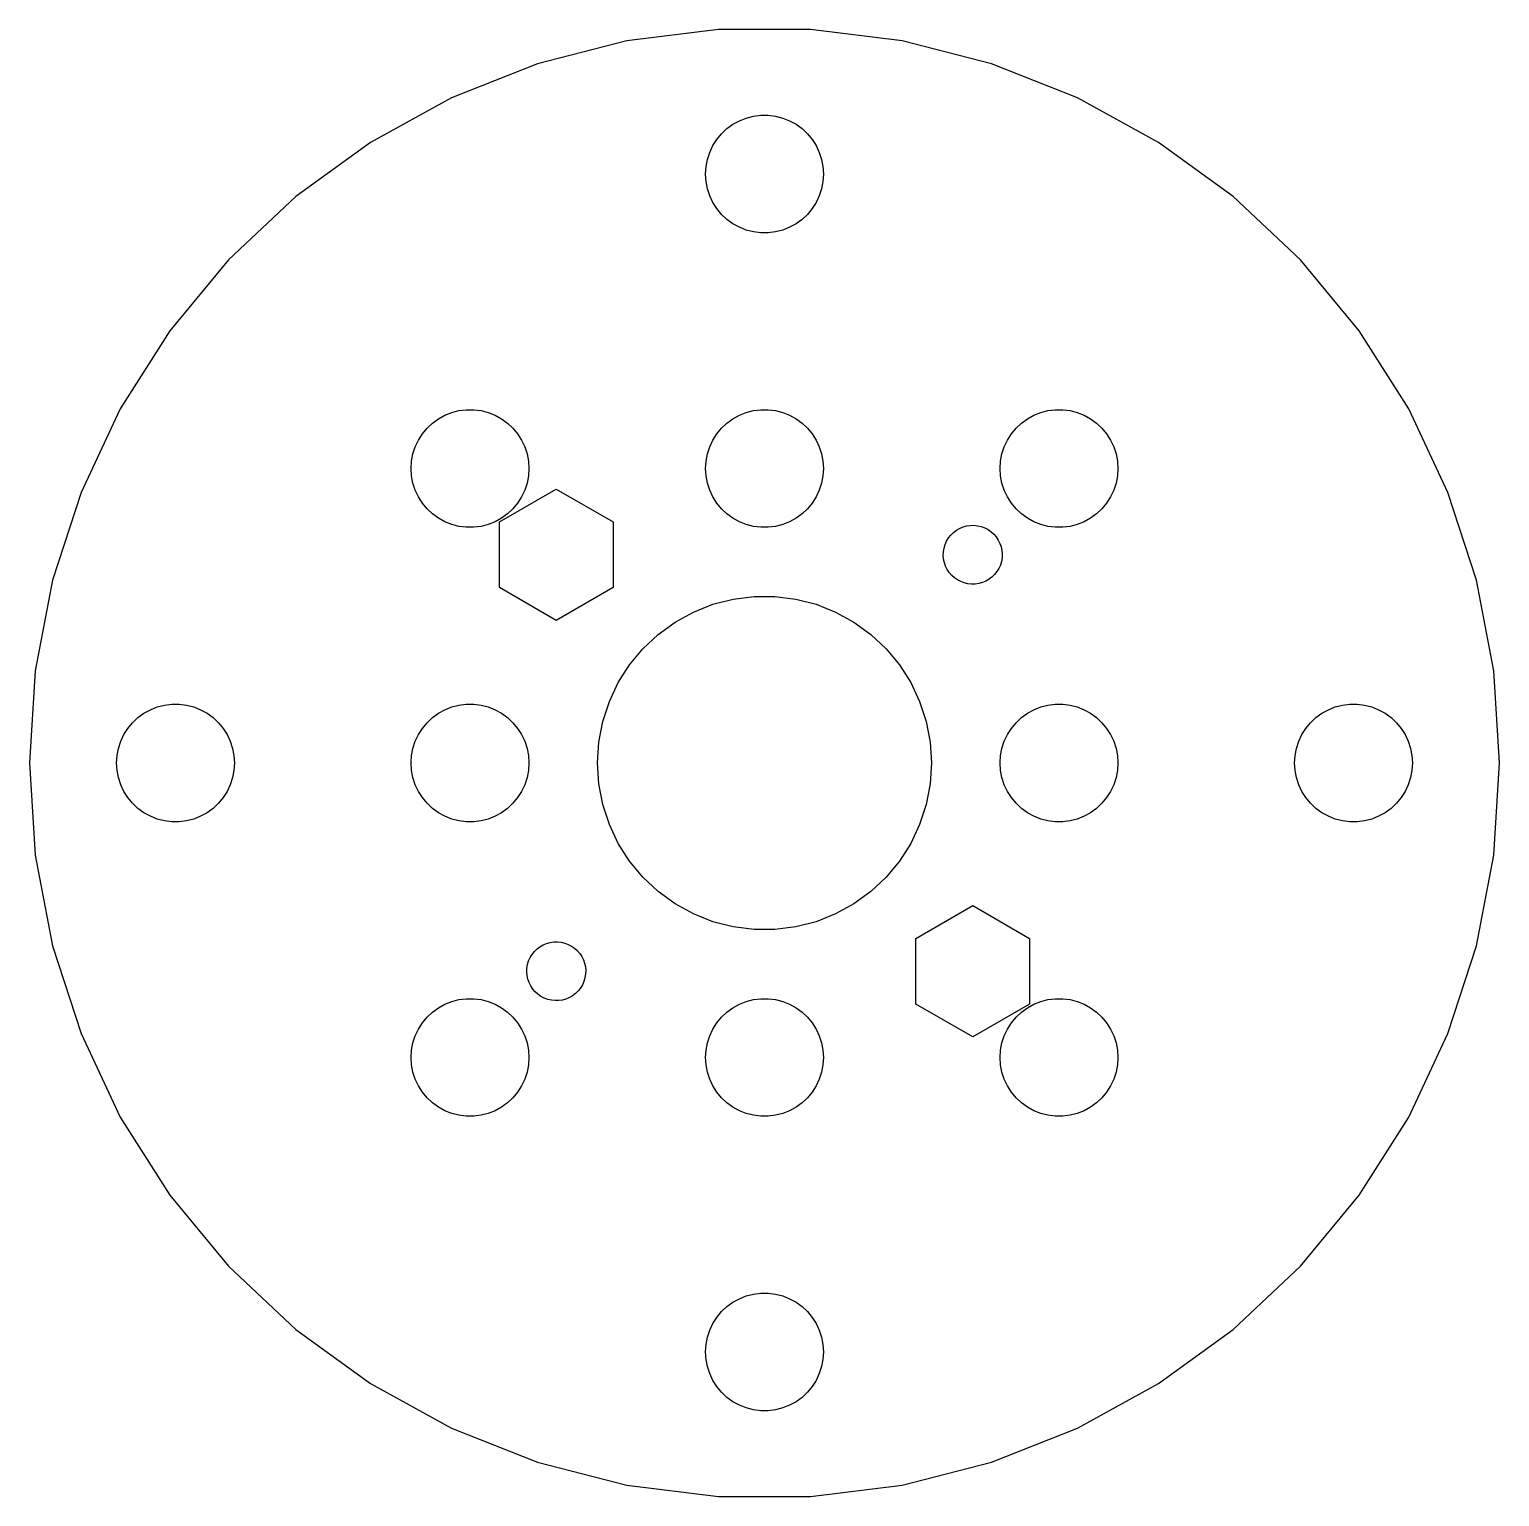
# Model space of a CAD drawing. Header units: metres. Extents: x -38 to 38, y -38 to 258.
# Drawn here: x -37.4 to 37.4, y 72.6 to 147.4 of the extents above; entities that cross this region are included whole.
import ezdxf

# ---------------------------------------------------------------- set-up
doc = ezdxf.new("R2010")
doc.units = ezdxf.units.M

msp = doc.modelspace()

# ---------------------------------------------------------------- linework, layer by layer
for p, q in [((-7.01579, 146.778), (-11.57, 145.609)), ((-2.35095, 147.367), (-7.01579, 146.778)), ((2.35095, 147.367), (-2.35095, 147.367)), ((7.01579, 146.778), (2.35095, 147.367)), ((11.57, 145.609), (7.01579, 146.778)), ((-11.57, 145.609), (-15.9417, 143.878)), ((15.9417, 143.878), (11.57, 145.609)), ((-15.9417, 143.878), (-20.062, 141.613)), ((20.062, 141.613), (15.9417, 143.878)), ((-2.1869, 142.054), (-1.91226, 142.312)), ((-1.91226, 142.312), (-1.60747, 142.533)), ((-1.60747, 142.533), (-1.27733, 142.714)), ((-1.27733, 142.714), (-0.927048, 142.853)), ((-0.927048, 142.853), (-0.562134, 142.947)), ((-0.562134, 142.947), (-0.18837, 142.994)), ((-0.18837, 142.994), (0.18837, 142.994)), ((0.18837, 142.994), (0.562134, 142.947)), ((0.562134, 142.947), (0.927048, 142.853)), ((0.927048, 142.853), (1.27733, 142.714)), ((1.27733, 142.714), (1.60747, 142.533)), ((1.60747, 142.533), (1.91226, 142.312)), ((1.91226, 142.312), (2.1869, 142.054)), ((-20.062, 141.613), (-23.866, 138.849)), ((-2.62891, 141.445), (-2.42705, 141.763)), ((-2.42705, 141.763), (-2.1869, 142.054)), ((2.1869, 142.054), (2.42705, 141.763)), ((2.42705, 141.763), (2.62891, 141.445)), ((23.866, 138.849), (20.062, 141.613)), ((-2.90575, 140.746), (-2.78932, 141.104)), ((-2.78932, 141.104), (-2.62891, 141.445)), ((2.62891, 141.445), (2.78932, 141.104)), ((2.78932, 141.104), (2.90575, 140.746)), ((-3, 140), (-2.97633, 140.376)), ((-2.97633, 140.376), (-2.90575, 140.746)), ((2.90575, 140.746), (2.97633, 140.376)), ((2.97633, 140.376), (3, 140)), ((-2.97633, 139.624), (-3, 140)), ((-2.90575, 139.254), (-2.97633, 139.624)), ((2.97633, 139.624), (2.90575, 139.254)), ((3, 140), (2.97633, 139.624)), ((-23.866, 138.849), (-27.2935, 135.63)), ((-2.78932, 138.896), (-2.90575, 139.254)), ((-2.62891, 138.555), (-2.78932, 138.896)), ((-2.42705, 138.237), (-2.62891, 138.555)), ((2.62891, 138.555), (2.42705, 138.237)), ((2.78932, 138.896), (2.62891, 138.555)), ((2.90575, 139.254), (2.78932, 138.896)), ((27.2935, 135.63), (23.866, 138.849)), ((-2.1869, 137.946), (-2.42705, 138.237)), ((-1.91226, 137.688), (-2.1869, 137.946)), ((2.1869, 137.946), (1.91226, 137.688)), ((2.42705, 138.237), (2.1869, 137.946)), ((-1.60747, 137.467), (-1.91226, 137.688)), ((-1.27733, 137.286), (-1.60747, 137.467)), ((-0.927048, 137.147), (-1.27733, 137.286)), ((-0.562134, 137.053), (-0.927048, 137.147)), ((-0.18837, 137.006), (-0.562134, 137.053)), ((0.562134, 137.053), (0.18837, 137.006)), ((0.927048, 137.147), (0.562134, 137.053)), ((1.27733, 137.286), (0.927048, 137.147)), ((1.60747, 137.467), (1.27733, 137.286)), ((1.91226, 137.688), (1.60747, 137.467)), ((0.18837, 137.006), (-0.18837, 137.006)), ((-27.2935, 135.63), (-30.2906, 132.007)), ((30.2906, 132.007), (27.2935, 135.63)), ((-30.2906, 132.007), (-32.81, 128.037)), ((32.81, 128.037), (30.2906, 132.007)), ((-32.81, 128.037), (-34.812, 123.783)), ((-17.1869, 127.054), (-16.9123, 127.312)), ((-16.9123, 127.312), (-16.6075, 127.533)), ((-16.6075, 127.533), (-16.2773, 127.714)), ((-16.2773, 127.714), (-15.927, 127.853)), ((-15.927, 127.853), (-15.5621, 127.947)), ((-15.5621, 127.947), (-15.1884, 127.994)), ((-15.1884, 127.994), (-14.8116, 127.994)), ((-14.8116, 127.994), (-14.4379, 127.947)), ((-14.4379, 127.947), (-14.0729, 127.853)), ((-14.0729, 127.853), (-13.7227, 127.714)), ((-13.7227, 127.714), (-13.3925, 127.533)), ((-13.3925, 127.533), (-13.0877, 127.312)), ((-13.0877, 127.312), (-12.8131, 127.054)), ((-2.1869, 127.054), (-1.91226, 127.312)), ((-1.91226, 127.312), (-1.60747, 127.533)), ((-1.60747, 127.533), (-1.27733, 127.714)), ((-1.27733, 127.714), (-0.927048, 127.853)), ((-0.927048, 127.853), (-0.562134, 127.947)), ((-0.562134, 127.947), (-0.18837, 127.994)), ((-0.18837, 127.994), (0.18837, 127.994)), ((0.18837, 127.994), (0.562134, 127.947)), ((0.562134, 127.947), (0.927048, 127.853)), ((0.927048, 127.853), (1.27733, 127.714)), ((1.27733, 127.714), (1.60747, 127.533)), ((1.60747, 127.533), (1.91226, 127.312)), ((1.91226, 127.312), (2.1869, 127.054)), ((12.8131, 127.054), (13.0877, 127.312)), ((13.0877, 127.312), (13.3925, 127.533)), ((13.3925, 127.533), (13.7227, 127.714)), ((13.7227, 127.714), (14.0729, 127.853)), ((14.0729, 127.853), (14.4379, 127.947)), ((14.4379, 127.947), (14.8116, 127.994)), ((14.8116, 127.994), (15.1884, 127.994)), ((15.1884, 127.994), (15.5621, 127.947)), ((15.5621, 127.947), (15.927, 127.853)), ((15.927, 127.853), (16.2773, 127.714)), ((16.2773, 127.714), (16.6075, 127.533)), ((16.6075, 127.533), (16.9123, 127.312)), ((16.9123, 127.312), (17.1869, 127.054)), ((34.812, 123.783), (32.81, 128.037)), ((-17.6289, 126.445), (-17.427, 126.763)), ((-17.427, 126.763), (-17.1869, 127.054)), ((-12.8131, 127.054), (-12.5729, 126.763)), ((-12.5729, 126.763), (-12.3711, 126.445)), ((-2.62891, 126.445), (-2.42705, 126.763)), ((-2.42705, 126.763), (-2.1869, 127.054)), ((2.1869, 127.054), (2.42705, 126.763)), ((2.42705, 126.763), (2.62891, 126.445)), ((12.3711, 126.445), (12.5729, 126.763)), ((12.5729, 126.763), (12.8131, 127.054)), ((17.1869, 127.054), (17.427, 126.763)), ((17.427, 126.763), (17.6289, 126.445)), ((-17.9057, 125.746), (-17.7893, 126.104)), ((-17.7893, 126.104), (-17.6289, 126.445)), ((-12.3711, 126.445), (-12.2107, 126.104)), ((-12.2107, 126.104), (-12.0942, 125.746)), ((-2.90575, 125.746), (-2.78932, 126.104)), ((-2.78932, 126.104), (-2.62891, 126.445)), ((2.62891, 126.445), (2.78932, 126.104)), ((2.78932, 126.104), (2.90575, 125.746)), ((12.0942, 125.746), (12.2107, 126.104)), ((12.2107, 126.104), (12.3711, 126.445)), ((17.6289, 126.445), (17.7893, 126.104)), ((17.7893, 126.104), (17.9057, 125.746)), ((-18, 125), (-17.9763, 125.376)), ((-17.9763, 125.376), (-17.9057, 125.746)), ((-12.0942, 125.746), (-12.0237, 125.376)), ((-12.0237, 125.376), (-12, 125)), ((-3, 125), (-2.97633, 125.376)), ((-2.97633, 125.376), (-2.90575, 125.746)), ((2.90575, 125.746), (2.97633, 125.376)), ((2.97633, 125.376), (3, 125)), ((12, 125), (12.0237, 125.376)), ((12.0237, 125.376), (12.0942, 125.746)), ((17.9057, 125.746), (17.9763, 125.376)), ((17.9763, 125.376), (18, 125)), ((-17.9763, 124.624), (-18, 125)), ((-17.9057, 124.254), (-17.9763, 124.624)), ((-12.0237, 124.624), (-12.0942, 124.254)), ((-12, 125), (-12.0237, 124.624)), ((-2.97633, 124.624), (-3, 125)), ((-2.90575, 124.254), (-2.97633, 124.624)), ((2.97633, 124.624), (2.90575, 124.254)), ((3, 125), (2.97633, 124.624)), ((12.0237, 124.624), (12, 125)), ((12.0942, 124.254), (12.0237, 124.624)), ((17.9763, 124.624), (17.9057, 124.254)), ((18, 125), (17.9763, 124.624)), ((-34.812, 123.783), (-36.265, 119.311)), ((-17.7893, 123.896), (-17.9057, 124.254)), ((-17.6289, 123.555), (-17.7893, 123.896)), ((-13.5052, 122.28), (-10.607, 123.954)), ((-12.2107, 123.896), (-12.3711, 123.555)), ((-12.0942, 124.254), (-12.2107, 123.896)), ((-10.607, 123.954), (-7.70876, 122.28)), ((-2.78932, 123.896), (-2.90575, 124.254)), ((-2.62891, 123.555), (-2.78932, 123.896)), ((2.78932, 123.896), (2.62891, 123.555)), ((2.90575, 124.254), (2.78932, 123.896)), ((12.2107, 123.896), (12.0942, 124.254)), ((12.3711, 123.555), (12.2107, 123.896)), ((17.7893, 123.896), (17.6289, 123.555)), ((17.9057, 124.254), (17.7893, 123.896)), ((36.265, 119.311), (34.812, 123.783)), ((-17.427, 123.237), (-17.6289, 123.555)), ((-17.1869, 122.946), (-17.427, 123.237)), ((-16.9123, 122.688), (-17.1869, 122.946)), ((-12.8131, 122.946), (-13.0877, 122.688)), ((-12.5729, 123.237), (-12.8131, 122.946)), ((-12.3711, 123.555), (-12.5729, 123.237)), ((-2.42705, 123.237), (-2.62891, 123.555)), ((-2.1869, 122.946), (-2.42705, 123.237)), ((-1.91226, 122.688), (-2.1869, 122.946)), ((2.1869, 122.946), (1.91226, 122.688)), ((2.42705, 123.237), (2.1869, 122.946)), ((2.62891, 123.555), (2.42705, 123.237)), ((12.5729, 123.237), (12.3711, 123.555)), ((12.8131, 122.946), (12.5729, 123.237)), ((13.0877, 122.688), (12.8131, 122.946)), ((17.1869, 122.946), (16.9123, 122.688)), ((17.427, 123.237), (17.1869, 122.946)), ((17.6289, 123.555), (17.427, 123.237)), ((-16.6075, 122.467), (-16.9123, 122.688)), ((-16.2773, 122.286), (-16.6075, 122.467)), ((-15.927, 122.147), (-16.2773, 122.286)), ((-15.5621, 122.053), (-15.927, 122.147)), ((-14.0729, 122.147), (-14.4379, 122.053)), ((-13.7227, 122.286), (-14.0729, 122.147)), ((-13.3925, 122.467), (-13.7227, 122.286)), ((-13.5052, 118.934), (-13.5052, 122.28)), ((-13.0877, 122.688), (-13.3925, 122.467)), ((-7.70876, 122.28), (-7.70876, 118.934)), ((-1.60747, 122.467), (-1.91226, 122.688)), ((-1.27733, 122.286), (-1.60747, 122.467)), ((-0.927048, 122.147), (-1.27733, 122.286)), ((-0.562134, 122.053), (-0.927048, 122.147)), ((0.927048, 122.147), (0.562134, 122.053)), ((1.27733, 122.286), (0.927048, 122.147)), ((1.60747, 122.467), (1.27733, 122.286)), ((1.91226, 122.688), (1.60747, 122.467)), ((10.1137, 122.024), (10.2951, 122.074)), ((10.2951, 122.074), (10.4815, 122.102)), ((10.4815, 122.102), (10.6698, 122.106)), ((10.6698, 122.106), (10.8571, 122.086)), ((10.8571, 122.086), (11.0405, 122.043)), ((13.3925, 122.467), (13.0877, 122.688)), ((13.7227, 122.286), (13.3925, 122.467)), ((14.0729, 122.147), (13.7227, 122.286)), ((14.4379, 122.053), (14.0729, 122.147)), ((15.927, 122.147), (15.5621, 122.053)), ((16.2773, 122.286), (15.927, 122.147)), ((16.6075, 122.467), (16.2773, 122.286)), ((16.9123, 122.688), (16.6075, 122.467)), ((-15.1884, 122.006), (-15.5621, 122.053)), ((-14.8116, 122.006), (-15.1884, 122.006)), ((-14.4379, 122.053), (-14.8116, 122.006)), ((-0.18837, 122.006), (-0.562134, 122.053)), ((0.18837, 122.006), (-0.18837, 122.006)), ((0.562134, 122.053), (0.18837, 122.006)), ((9.27768, 121.302), (9.37527, 121.463)), ((9.37527, 121.463), (9.49228, 121.611)), ((9.49228, 121.611), (9.62686, 121.742)), ((9.62686, 121.742), (9.7769, 121.856)), ((9.7769, 121.856), (9.94003, 121.951)), ((9.94003, 121.951), (10.1137, 122.024)), ((11.0405, 122.043), (11.2171, 121.977)), ((11.2171, 121.977), (11.384, 121.89)), ((11.384, 121.89), (11.5387, 121.783)), ((11.5387, 121.783), (11.6787, 121.656)), ((11.6787, 121.656), (11.8018, 121.514)), ((11.8018, 121.514), (11.906, 121.357)), ((11.906, 121.357), (11.9898, 121.188)), ((14.8116, 122.006), (14.4379, 122.053)), ((15.1884, 122.006), (14.8116, 122.006)), ((15.5621, 122.053), (15.1884, 122.006)), ((9.10732, 120.576), (9.1152, 120.764)), ((9.12308, 120.388), (9.10732, 120.576)), ((9.1152, 120.764), (9.14662, 120.95)), ((9.14662, 120.95), (9.20107, 121.13)), ((9.20107, 121.13), (9.27768, 121.302)), ((11.9898, 121.188), (12.0517, 121.01)), ((12.0517, 121.01), (12.0909, 120.826)), ((12.0909, 120.826), (12.1067, 120.638)), ((12.1067, 120.638), (12.0988, 120.45)), ((9.16225, 120.204), (9.12308, 120.388)), ((9.2242, 120.026), (9.16225, 120.204)), ((9.30795, 119.857), (9.2242, 120.026)), ((9.4122, 119.7), (9.30795, 119.857)), ((11.9363, 119.912), (11.8387, 119.751)), ((12.0129, 120.084), (11.9363, 119.912)), ((12.0674, 120.264), (12.0129, 120.084)), ((12.0988, 120.45), (12.0674, 120.264)), ((-36.265, 119.311), (-37.146, 114.693)), ((9.53528, 119.557), (9.4122, 119.7)), ((9.67528, 119.431), (9.53528, 119.557)), ((9.82996, 119.324), (9.67528, 119.431)), ((9.99689, 119.237), (9.82996, 119.324)), ((10.1734, 119.171), (9.99689, 119.237)), ((10.3568, 119.128), (10.1734, 119.171)), ((10.5442, 119.108), (10.3568, 119.128)), ((10.7325, 119.112), (10.5442, 119.108)), ((10.9189, 119.14), (10.7325, 119.112)), ((11.1003, 119.19), (10.9189, 119.14)), ((11.2739, 119.263), (11.1003, 119.19)), ((11.4371, 119.358), (11.2739, 119.263)), ((11.5871, 119.471), (11.4371, 119.358)), ((11.7217, 119.603), (11.5871, 119.471)), ((11.8387, 119.751), (11.7217, 119.603)), ((37.146, 114.693), (36.265, 119.311)), ((-10.607, 117.26), (-13.5052, 118.934)), ((-7.70876, 118.934), (-10.607, 117.26)), ((-2.62663, 118.084), (-1.59273, 118.349)), ((-1.59273, 118.349), (-0.533707, 118.483)), ((-0.533707, 118.483), (0.533707, 118.483)), ((0.533707, 118.483), (1.59273, 118.349)), ((1.59273, 118.349), (2.62663, 118.084)), ((-4.55452, 117.177), (-3.61911, 117.691)), ((-3.61911, 117.691), (-2.62663, 118.084)), ((2.62663, 118.084), (3.61911, 117.691)), ((3.61911, 117.691), (4.55452, 117.177)), ((-5.41809, 116.549), (-4.55452, 117.177)), ((4.55452, 117.177), (5.41809, 116.549)), ((-6.19623, 115.819), (-5.41809, 116.549)), ((5.41809, 116.549), (6.19623, 115.819)), ((-6.87663, 114.996), (-6.19623, 115.819)), ((6.19623, 115.819), (6.87663, 114.996)), ((-37.146, 114.693), (-37.4413, 110)), ((-7.44859, 114.095), (-6.87663, 114.996)), ((6.87663, 114.996), (7.44859, 114.095)), ((37.4413, 110), (37.146, 114.693)), ((-7.90309, 113.129), (-7.44859, 114.095)), ((7.44859, 114.095), (7.90309, 113.129)), ((-8.23296, 112.114), (-7.90309, 113.129)), ((7.90309, 113.129), (8.23296, 112.114)), ((-31.9123, 112.312), (-31.6075, 112.533)), ((-31.6075, 112.533), (-31.2773, 112.714)), ((-31.2773, 112.714), (-30.927, 112.853)), ((-30.927, 112.853), (-30.5621, 112.947)), ((-30.5621, 112.947), (-30.1884, 112.994)), ((-30.1884, 112.994), (-29.8116, 112.994)), ((-29.8116, 112.994), (-29.4379, 112.947)), ((-29.4379, 112.947), (-29.0729, 112.853)), ((-29.0729, 112.853), (-28.7227, 112.714)), ((-28.7227, 112.714), (-28.3925, 112.533)), ((-28.3925, 112.533), (-28.0877, 112.312)), ((-16.9123, 112.312), (-16.6075, 112.533)), ((-16.6075, 112.533), (-16.2773, 112.714)), ((-16.2773, 112.714), (-15.927, 112.853)), ((-15.927, 112.853), (-15.5621, 112.947)), ((-15.5621, 112.947), (-15.1884, 112.994)), ((-15.1884, 112.994), (-14.8116, 112.994)), ((-14.8116, 112.994), (-14.4379, 112.947)), ((-14.4379, 112.947), (-14.0729, 112.853)), ((-14.0729, 112.853), (-13.7227, 112.714)), ((-13.7227, 112.714), (-13.3925, 112.533)), ((-13.3925, 112.533), (-13.0877, 112.312)), ((13.0877, 112.312), (13.3925, 112.533)), ((13.3925, 112.533), (13.7227, 112.714)), ((13.7227, 112.714), (14.0729, 112.853)), ((14.0729, 112.853), (14.4379, 112.947)), ((14.4379, 112.947), (14.8116, 112.994)), ((14.8116, 112.994), (15.1884, 112.994)), ((15.1884, 112.994), (15.5621, 112.947)), ((15.5621, 112.947), (15.927, 112.853)), ((15.927, 112.853), (16.2773, 112.714)), ((16.2773, 112.714), (16.6075, 112.533)), ((16.6075, 112.533), (16.9123, 112.312)), ((28.0877, 112.312), (28.3925, 112.533)), ((28.3925, 112.533), (28.7227, 112.714)), ((28.7227, 112.714), (29.0729, 112.853)), ((29.0729, 112.853), (29.4379, 112.947)), ((29.4379, 112.947), (29.8116, 112.994)), ((29.8116, 112.994), (30.1884, 112.994)), ((30.1884, 112.994), (30.5621, 112.947)), ((30.5621, 112.947), (30.927, 112.853)), ((30.927, 112.853), (31.2773, 112.714)), ((31.2773, 112.714), (31.6075, 112.533)), ((31.6075, 112.533), (31.9123, 112.312)), ((-32.6289, 111.445), (-32.427, 111.763)), ((-32.427, 111.763), (-32.1869, 112.054)), ((-32.1869, 112.054), (-31.9123, 112.312)), ((-28.0877, 112.312), (-27.8131, 112.054)), ((-27.8131, 112.054), (-27.5729, 111.763)), ((-27.5729, 111.763), (-27.3711, 111.445)), ((-17.6289, 111.445), (-17.427, 111.763)), ((-17.427, 111.763), (-17.1869, 112.054)), ((-17.1869, 112.054), (-16.9123, 112.312)), ((-13.0877, 112.312), (-12.8131, 112.054)), ((-12.8131, 112.054), (-12.5729, 111.763)), ((-12.5729, 111.763), (-12.3711, 111.445)), ((-8.43297, 111.065), (-8.23296, 112.114)), ((8.23296, 112.114), (8.43297, 111.065)), ((12.3711, 111.445), (12.5729, 111.763)), ((12.5729, 111.763), (12.8131, 112.054)), ((12.8131, 112.054), (13.0877, 112.312)), ((16.9123, 112.312), (17.1869, 112.054)), ((17.1869, 112.054), (17.427, 111.763)), ((17.427, 111.763), (17.6289, 111.445)), ((27.3711, 111.445), (27.5729, 111.763)), ((27.5729, 111.763), (27.8131, 112.054)), ((27.8131, 112.054), (28.0877, 112.312)), ((31.9123, 112.312), (32.1869, 112.054)), ((32.1869, 112.054), (32.427, 111.763)), ((32.427, 111.763), (32.6289, 111.445)), ((-32.9057, 110.746), (-32.7893, 111.104)), ((-32.7893, 111.104), (-32.6289, 111.445)), ((-27.3711, 111.445), (-27.2107, 111.104)), ((-27.2107, 111.104), (-27.0942, 110.746)), ((-17.9057, 110.746), (-17.7893, 111.104)), ((-17.7893, 111.104), (-17.6289, 111.445)), ((-12.3711, 111.445), (-12.2107, 111.104)), ((-12.2107, 111.104), (-12.0942, 110.746)), ((-8.5, 110), (-8.43297, 111.065)), ((8.43297, 111.065), (8.5, 110)), ((12.0942, 110.746), (12.2107, 111.104)), ((12.2107, 111.104), (12.3711, 111.445)), ((17.6289, 111.445), (17.7893, 111.104)), ((17.7893, 111.104), (17.9057, 110.746)), ((27.0942, 110.746), (27.2107, 111.104)), ((27.2107, 111.104), (27.3711, 111.445)), ((32.6289, 111.445), (32.7893, 111.104)), ((32.7893, 111.104), (32.9057, 110.746)), ((-33, 110), (-32.9763, 110.376)), ((-32.9763, 110.376), (-32.9057, 110.746)), ((-27.0942, 110.746), (-27.0237, 110.376)), ((-27.0237, 110.376), (-27, 110)), ((-18, 110), (-17.9763, 110.376)), ((-17.9763, 110.376), (-17.9057, 110.746)), ((-12.0942, 110.746), (-12.0237, 110.376)), ((-12.0237, 110.376), (-12, 110)), ((12, 110), (12.0237, 110.376)), ((12.0237, 110.376), (12.0942, 110.746)), ((17.9057, 110.746), (17.9763, 110.376)), ((17.9763, 110.376), (18, 110)), ((27, 110), (27.0237, 110.376)), ((27.0237, 110.376), (27.0942, 110.746)), ((32.9057, 110.746), (32.9763, 110.376)), ((32.9763, 110.376), (33, 110)), ((-37.4413, 110), (-37.146, 105.307)), ((-32.9763, 109.624), (-33, 110)), ((-32.9057, 109.254), (-32.9763, 109.624)), ((-27.0237, 109.624), (-27.0942, 109.254)), ((-27, 110), (-27.0237, 109.624)), ((-17.9763, 109.624), (-18, 110)), ((-17.9057, 109.254), (-17.9763, 109.624)), ((-12.0237, 109.624), (-12.0942, 109.254)), ((-12, 110), (-12.0237, 109.624)), ((-8.43297, 108.935), (-8.5, 110)), ((8.5, 110), (8.43297, 108.935)), ((12.0237, 109.624), (12, 110)), ((12.0942, 109.254), (12.0237, 109.624)), ((17.9763, 109.624), (17.9057, 109.254)), ((18, 110), (17.9763, 109.624)), ((27.0237, 109.624), (27, 110)), ((27.0942, 109.254), (27.0237, 109.624)), ((32.9763, 109.624), (32.9057, 109.254)), ((33, 110), (32.9763, 109.624)), ((37.146, 105.307), (37.4413, 110)), ((-32.7893, 108.896), (-32.9057, 109.254)), ((-32.6289, 108.555), (-32.7893, 108.896)), ((-27.2107, 108.896), (-27.3711, 108.555)), ((-27.0942, 109.254), (-27.2107, 108.896)), ((-17.7893, 108.896), (-17.9057, 109.254)), ((-17.6289, 108.555), (-17.7893, 108.896)), ((-12.2107, 108.896), (-12.3711, 108.555)), ((-12.0942, 109.254), (-12.2107, 108.896)), ((-8.23296, 107.886), (-8.43297, 108.935)), ((8.43297, 108.935), (8.23296, 107.886)), ((12.2107, 108.896), (12.0942, 109.254)), ((12.3711, 108.555), (12.2107, 108.896)), ((17.7893, 108.896), (17.6289, 108.555)), ((17.9057, 109.254), (17.7893, 108.896)), ((27.2107, 108.896), (27.0942, 109.254)), ((27.3711, 108.555), (27.2107, 108.896)), ((32.7893, 108.896), (32.6289, 108.555)), ((32.9057, 109.254), (32.7893, 108.896)), ((-32.427, 108.237), (-32.6289, 108.555)), ((-32.1869, 107.946), (-32.427, 108.237)), ((-31.9123, 107.688), (-32.1869, 107.946)), ((-27.8131, 107.946), (-28.0877, 107.688)), ((-27.5729, 108.237), (-27.8131, 107.946)), ((-27.3711, 108.555), (-27.5729, 108.237)), ((-17.427, 108.237), (-17.6289, 108.555)), ((-17.1869, 107.946), (-17.427, 108.237)), ((-16.9123, 107.688), (-17.1869, 107.946)), ((-12.8131, 107.946), (-13.0877, 107.688)), ((-12.5729, 108.237), (-12.8131, 107.946)), ((-12.3711, 108.555), (-12.5729, 108.237)), ((-7.90309, 106.871), (-8.23296, 107.886)), ((8.23296, 107.886), (7.90309, 106.871)), ((12.5729, 108.237), (12.3711, 108.555)), ((12.8131, 107.946), (12.5729, 108.237)), ((13.0877, 107.688), (12.8131, 107.946)), ((17.1869, 107.946), (16.9123, 107.688)), ((17.427, 108.237), (17.1869, 107.946)), ((17.6289, 108.555), (17.427, 108.237)), ((27.5729, 108.237), (27.3711, 108.555)), ((27.8131, 107.946), (27.5729, 108.237)), ((28.0877, 107.688), (27.8131, 107.946)), ((32.1869, 107.946), (31.9123, 107.688)), ((32.427, 108.237), (32.1869, 107.946)), ((32.6289, 108.555), (32.427, 108.237)), ((-31.6075, 107.467), (-31.9123, 107.688)), ((-31.2773, 107.286), (-31.6075, 107.467)), ((-30.927, 107.147), (-31.2773, 107.286)), ((-30.5621, 107.053), (-30.927, 107.147)), ((-29.0729, 107.147), (-29.4379, 107.053)), ((-28.7227, 107.286), (-29.0729, 107.147)), ((-28.3925, 107.467), (-28.7227, 107.286)), ((-28.0877, 107.688), (-28.3925, 107.467)), ((-16.6075, 107.467), (-16.9123, 107.688)), ((-16.2773, 107.286), (-16.6075, 107.467)), ((-15.927, 107.147), (-16.2773, 107.286)), ((-15.5621, 107.053), (-15.927, 107.147)), ((-14.0729, 107.147), (-14.4379, 107.053)), ((-13.7227, 107.286), (-14.0729, 107.147)), ((-13.3925, 107.467), (-13.7227, 107.286)), ((-13.0877, 107.688), (-13.3925, 107.467)), ((13.3925, 107.467), (13.0877, 107.688)), ((13.7227, 107.286), (13.3925, 107.467)), ((14.0729, 107.147), (13.7227, 107.286)), ((14.4379, 107.053), (14.0729, 107.147)), ((15.927, 107.147), (15.5621, 107.053)), ((16.2773, 107.286), (15.927, 107.147)), ((16.6075, 107.467), (16.2773, 107.286)), ((16.9123, 107.688), (16.6075, 107.467)), ((28.3925, 107.467), (28.0877, 107.688)), ((28.7227, 107.286), (28.3925, 107.467)), ((29.0729, 107.147), (28.7227, 107.286)), ((29.4379, 107.053), (29.0729, 107.147)), ((30.927, 107.147), (30.5621, 107.053)), ((31.2773, 107.286), (30.927, 107.147)), ((31.6075, 107.467), (31.2773, 107.286)), ((31.9123, 107.688), (31.6075, 107.467)), ((-30.1884, 107.006), (-30.5621, 107.053)), ((-29.8116, 107.006), (-30.1884, 107.006)), ((-29.4379, 107.053), (-29.8116, 107.006)), ((-15.1884, 107.006), (-15.5621, 107.053)), ((-14.8116, 107.006), (-15.1884, 107.006)), ((-14.4379, 107.053), (-14.8116, 107.006)), ((-7.44859, 105.905), (-7.90309, 106.871)), ((7.90309, 106.871), (7.44859, 105.905)), ((14.8116, 107.006), (14.4379, 107.053)), ((15.1884, 107.006), (14.8116, 107.006)), ((15.5621, 107.053), (15.1884, 107.006)), ((29.8116, 107.006), (29.4379, 107.053)), ((30.1884, 107.006), (29.8116, 107.006)), ((30.5621, 107.053), (30.1884, 107.006)), ((-6.87663, 105.004), (-7.44859, 105.905)), ((7.44859, 105.905), (6.87663, 105.004)), ((-37.146, 105.307), (-36.265, 100.689)), ((-6.19623, 104.181), (-6.87663, 105.004)), ((6.87663, 105.004), (6.19623, 104.181)), ((36.265, 100.689), (37.146, 105.307)), ((-5.41809, 103.451), (-6.19623, 104.181)), ((6.19623, 104.181), (5.41809, 103.451)), ((-4.55452, 102.823), (-5.41809, 103.451)), ((5.41809, 103.451), (4.55452, 102.823)), ((-3.61911, 102.309), (-4.55452, 102.823)), ((4.55452, 102.823), (3.61911, 102.309)), ((7.70876, 101.066), (10.607, 102.74)), ((10.607, 102.74), (13.5052, 101.066)), ((-2.62663, 101.916), (-3.61911, 102.309)), ((-1.59273, 101.651), (-2.62663, 101.916)), ((2.62663, 101.916), (1.59273, 101.651)), ((3.61911, 102.309), (2.62663, 101.916)), ((-0.533707, 101.517), (-1.59273, 101.651)), ((0.533707, 101.517), (-0.533707, 101.517)), ((1.59273, 101.651), (0.533707, 101.517)), ((-36.265, 100.689), (-34.812, 96.2169)), ((-11.8387, 100.249), (-11.7217, 100.397)), ((-11.7217, 100.397), (-11.5871, 100.529)), ((-11.5871, 100.529), (-11.4371, 100.642)), ((-11.4371, 100.642), (-11.2739, 100.737)), ((-11.2739, 100.737), (-11.1003, 100.81)), ((-11.1003, 100.81), (-10.9189, 100.86)), ((-10.9189, 100.86), (-10.7325, 100.888)), ((-10.7325, 100.888), (-10.5442, 100.892)), ((-10.5442, 100.892), (-10.3568, 100.872)), ((-10.3568, 100.872), (-10.1734, 100.829)), ((-10.1734, 100.829), (-9.99689, 100.763)), ((-9.99689, 100.763), (-9.82996, 100.676)), ((-9.82996, 100.676), (-9.67528, 100.569)), ((-9.67528, 100.569), (-9.53528, 100.443)), ((-9.53528, 100.443), (-9.4122, 100.3)), ((7.70876, 97.7197), (7.70876, 101.066)), ((13.5052, 101.066), (13.5052, 97.7197)), ((34.812, 96.2169), (36.265, 100.689)), ((-12.0988, 99.5498), (-12.0674, 99.7355)), ((-12.0674, 99.7355), (-12.0129, 99.9159)), ((-12.0129, 99.9159), (-11.9363, 100.088)), ((-11.9363, 100.088), (-11.8387, 100.249)), ((-9.4122, 100.3), (-9.30795, 100.143)), ((-9.30795, 100.143), (-9.2242, 99.9743)), ((-9.2242, 99.9743), (-9.16225, 99.7964)), ((-9.16225, 99.7964), (-9.12308, 99.6121)), ((-9.12308, 99.6121), (-9.10732, 99.4244)), ((-12.1067, 99.3616), (-12.0988, 99.5498)), ((-12.0909, 99.1739), (-12.1067, 99.3616)), ((-12.0517, 98.9896), (-12.0909, 99.1739)), ((-11.9898, 98.8117), (-12.0517, 98.9896)), ((-9.20107, 98.8701), (-9.27768, 98.6981)), ((-9.14662, 99.0505), (-9.20107, 98.8701)), ((-9.1152, 99.2362), (-9.14662, 99.0505)), ((-9.10732, 99.4244), (-9.1152, 99.2362)), ((-11.906, 98.643), (-11.9898, 98.8117)), ((-11.8018, 98.4861), (-11.906, 98.643)), ((-11.6787, 98.3435), (-11.8018, 98.4861)), ((-11.5387, 98.2175), (-11.6787, 98.3435)), ((-11.384, 98.11), (-11.5387, 98.2175)), ((-11.2171, 98.0227), (-11.384, 98.11)), ((-9.7769, 98.1436), (-9.94003, 98.0494)), ((-9.62686, 98.2575), (-9.7769, 98.1436)), ((-9.49228, 98.3893), (-9.62686, 98.2575)), ((-9.37527, 98.5369), (-9.49228, 98.3893)), ((-9.27768, 98.6981), (-9.37527, 98.5369)), ((-16.9123, 97.3116), (-16.6075, 97.533)), ((-16.6075, 97.533), (-16.2773, 97.7145)), ((-16.2773, 97.7145), (-15.927, 97.8532)), ((-15.927, 97.8532), (-15.5621, 97.9469)), ((-15.5621, 97.9469), (-15.1884, 97.9941)), ((-15.1884, 97.9941), (-14.8116, 97.9941)), ((-14.8116, 97.9941), (-14.4379, 97.9469)), ((-14.4379, 97.9469), (-14.0729, 97.8532)), ((-14.0729, 97.8532), (-13.7227, 97.7145)), ((-13.7227, 97.7145), (-13.3925, 97.533)), ((-13.3925, 97.533), (-13.0877, 97.3116)), ((-11.0405, 97.957), (-11.2171, 98.0227)), ((-10.8571, 97.914), (-11.0405, 97.957)), ((-10.6698, 97.8943), (-10.8571, 97.914)), ((-10.4815, 97.8983), (-10.6698, 97.8943)), ((-10.2951, 97.9258), (-10.4815, 97.8983)), ((-10.1137, 97.9764), (-10.2951, 97.9258)), ((-9.94003, 98.0494), (-10.1137, 97.9764)), ((-1.91226, 97.3116), (-1.60747, 97.533)), ((-1.60747, 97.533), (-1.27733, 97.7145)), ((-1.27733, 97.7145), (-0.927048, 97.8532)), ((-0.927048, 97.8532), (-0.562134, 97.9469)), ((-0.562134, 97.9469), (-0.18837, 97.9941)), ((-0.18837, 97.9941), (0.18837, 97.9941)), ((0.18837, 97.9941), (0.562134, 97.9469)), ((0.562134, 97.9469), (0.927048, 97.8532)), ((0.927048, 97.8532), (1.27733, 97.7145)), ((1.27733, 97.7145), (1.60747, 97.533)), ((1.60747, 97.533), (1.91226, 97.3116)), ((10.607, 96.0464), (7.70876, 97.7197)), ((13.5052, 97.7197), (10.607, 96.0464)), ((13.0877, 97.3116), (13.3925, 97.533)), ((13.3925, 97.533), (13.7227, 97.7145)), ((13.7227, 97.7145), (14.0729, 97.8532)), ((14.0729, 97.8532), (14.4379, 97.9469)), ((14.4379, 97.9469), (14.8116, 97.9941)), ((14.8116, 97.9941), (15.1884, 97.9941)), ((15.1884, 97.9941), (15.5621, 97.9469)), ((15.5621, 97.9469), (15.927, 97.8532)), ((15.927, 97.8532), (16.2773, 97.7145)), ((16.2773, 97.7145), (16.6075, 97.533)), ((16.6075, 97.533), (16.9123, 97.3116)), ((-17.6289, 96.4453), (-17.427, 96.7634)), ((-17.427, 96.7634), (-17.1869, 97.0536)), ((-17.1869, 97.0536), (-16.9123, 97.3116)), ((-13.0877, 97.3116), (-12.8131, 97.0536)), ((-12.8131, 97.0536), (-12.5729, 96.7634)), ((-12.5729, 96.7634), (-12.3711, 96.4453)), ((-2.62891, 96.4453), (-2.42705, 96.7634)), ((-2.42705, 96.7634), (-2.1869, 97.0536)), ((-2.1869, 97.0536), (-1.91226, 97.3116)), ((1.91226, 97.3116), (2.1869, 97.0536)), ((2.1869, 97.0536), (2.42705, 96.7634)), ((2.42705, 96.7634), (2.62891, 96.4453)), ((12.3711, 96.4453), (12.5729, 96.7634)), ((12.5729, 96.7634), (12.8131, 97.0536)), ((12.8131, 97.0536), (13.0877, 97.3116)), ((16.9123, 97.3116), (17.1869, 97.0536)), ((17.1869, 97.0536), (17.427, 96.7634)), ((17.427, 96.7634), (17.6289, 96.4453)), ((-34.812, 96.2169), (-32.81, 91.9625)), ((-17.9057, 95.7461), (-17.7893, 96.1044)), ((-17.7893, 96.1044), (-17.6289, 96.4453)), ((-12.3711, 96.4453), (-12.2107, 96.1044)), ((-12.2107, 96.1044), (-12.0942, 95.7461)), ((-2.90575, 95.7461), (-2.78932, 96.1044)), ((-2.78932, 96.1044), (-2.62891, 96.4453)), ((2.62891, 96.4453), (2.78932, 96.1044)), ((2.78932, 96.1044), (2.90575, 95.7461)), ((12.0942, 95.7461), (12.2107, 96.1044)), ((12.2107, 96.1044), (12.3711, 96.4453)), ((17.6289, 96.4453), (17.7893, 96.1044)), ((17.7893, 96.1044), (17.9057, 95.7461)), ((32.81, 91.9625), (34.812, 96.2169)), ((-18, 95), (-17.9763, 95.376)), ((-17.9763, 95.376), (-17.9057, 95.7461)), ((-12.0942, 95.7461), (-12.0237, 95.376)), ((-12.0237, 95.376), (-12, 95)), ((-3, 95), (-2.97633, 95.376)), ((-2.97633, 95.376), (-2.90575, 95.7461)), ((2.90575, 95.7461), (2.97633, 95.376)), ((2.97633, 95.376), (3, 95)), ((12, 95), (12.0237, 95.376)), ((12.0237, 95.376), (12.0942, 95.7461)), ((17.9057, 95.7461), (17.9763, 95.376)), ((17.9763, 95.376), (18, 95)), ((-17.9763, 94.624), (-18, 95)), ((-17.9057, 94.2539), (-17.9763, 94.624)), ((-12.0237, 94.624), (-12.0942, 94.2539)), ((-12, 95), (-12.0237, 94.624)), ((-2.97633, 94.624), (-3, 95)), ((-2.90575, 94.2539), (-2.97633, 94.624)), ((2.97633, 94.624), (2.90575, 94.2539)), ((3, 95), (2.97633, 94.624)), ((12.0237, 94.624), (12, 95)), ((12.0942, 94.2539), (12.0237, 94.624)), ((17.9763, 94.624), (17.9057, 94.2539)), ((18, 95), (17.9763, 94.624)), ((-17.7893, 93.8956), (-17.9057, 94.2539)), ((-17.6289, 93.5547), (-17.7893, 93.8956)), ((-12.2107, 93.8956), (-12.3711, 93.5547)), ((-12.0942, 94.2539), (-12.2107, 93.8956)), ((-2.78932, 93.8956), (-2.90575, 94.2539)), ((-2.62891, 93.5547), (-2.78932, 93.8956)), ((2.78932, 93.8956), (2.62891, 93.5547)), ((2.90575, 94.2539), (2.78932, 93.8956)), ((12.2107, 93.8956), (12.0942, 94.2539)), ((12.3711, 93.5547), (12.2107, 93.8956)), ((17.7893, 93.8956), (17.6289, 93.5547)), ((17.9057, 94.2539), (17.7893, 93.8956)), ((-17.427, 93.2366), (-17.6289, 93.5547)), ((-17.1869, 92.9464), (-17.427, 93.2366)), ((-16.9123, 92.6885), (-17.1869, 92.9464)), ((-12.8131, 92.9464), (-13.0877, 92.6885)), ((-12.5729, 93.2366), (-12.8131, 92.9464)), ((-12.3711, 93.5547), (-12.5729, 93.2366)), ((-2.42705, 93.2366), (-2.62891, 93.5547)), ((-2.1869, 92.9464), (-2.42705, 93.2366)), ((-1.91226, 92.6885), (-2.1869, 92.9464)), ((2.1869, 92.9464), (1.91226, 92.6885)), ((2.42705, 93.2366), (2.1869, 92.9464)), ((2.62891, 93.5547), (2.42705, 93.2366)), ((12.5729, 93.2366), (12.3711, 93.5547)), ((12.8131, 92.9464), (12.5729, 93.2366)), ((13.0877, 92.6885), (12.8131, 92.9464)), ((17.1869, 92.9464), (16.9123, 92.6885)), ((17.427, 93.2366), (17.1869, 92.9464)), ((17.6289, 93.5547), (17.427, 93.2366)), ((-16.6075, 92.467), (-16.9123, 92.6885)), ((-16.2773, 92.2855), (-16.6075, 92.467)), ((-15.927, 92.1468), (-16.2773, 92.2855)), ((-15.5621, 92.0531), (-15.927, 92.1468)), ((-14.0729, 92.1468), (-14.4379, 92.0531)), ((-13.7227, 92.2855), (-14.0729, 92.1468)), ((-13.3925, 92.467), (-13.7227, 92.2855)), ((-13.0877, 92.6885), (-13.3925, 92.467)), ((-1.60747, 92.467), (-1.91226, 92.6885)), ((-1.27733, 92.2855), (-1.60747, 92.467)), ((-0.927048, 92.1468), (-1.27733, 92.2855)), ((-0.562134, 92.0531), (-0.927048, 92.1468)), ((0.927048, 92.1468), (0.562134, 92.0531)), ((1.27733, 92.2855), (0.927048, 92.1468)), ((1.60747, 92.467), (1.27733, 92.2855)), ((1.91226, 92.6885), (1.60747, 92.467)), ((13.3925, 92.467), (13.0877, 92.6885)), ((13.7227, 92.2855), (13.3925, 92.467)), ((14.0729, 92.1468), (13.7227, 92.2855)), ((14.4379, 92.0531), (14.0729, 92.1468)), ((15.927, 92.1468), (15.5621, 92.0531)), ((16.2773, 92.2855), (15.927, 92.1468)), ((16.6075, 92.467), (16.2773, 92.2855)), ((16.9123, 92.6885), (16.6075, 92.467)), ((-32.81, 91.9625), (-30.2906, 87.9926)), ((-15.1884, 92.0059), (-15.5621, 92.0531)), ((-14.8116, 92.0059), (-15.1884, 92.0059)), ((-14.4379, 92.0531), (-14.8116, 92.0059)), ((-0.18837, 92.0059), (-0.562134, 92.0531)), ((0.18837, 92.0059), (-0.18837, 92.0059)), ((0.562134, 92.0531), (0.18837, 92.0059)), ((14.8116, 92.0059), (14.4379, 92.0531)), ((15.1884, 92.0059), (14.8116, 92.0059)), ((15.5621, 92.0531), (15.1884, 92.0059)), ((30.2906, 87.9926), (32.81, 91.9625)), ((-30.2906, 87.9926), (-27.2935, 84.3697)), ((27.2935, 84.3697), (30.2906, 87.9926)), ((-27.2935, 84.3697), (-23.866, 81.151)), ((23.866, 81.151), (27.2935, 84.3697)), ((-1.91226, 82.3116), (-1.60747, 82.533)), ((-1.60747, 82.533), (-1.27733, 82.7145)), ((-1.27733, 82.7145), (-0.927048, 82.8532)), ((-0.927048, 82.8532), (-0.562134, 82.9469)), ((-0.562134, 82.9469), (-0.18837, 82.9941)), ((-0.18837, 82.9941), (0.18837, 82.9941)), ((0.18837, 82.9941), (0.562134, 82.9469)), ((0.562134, 82.9469), (0.927048, 82.8532)), ((0.927048, 82.8532), (1.27733, 82.7145)), ((1.27733, 82.7145), (1.60747, 82.533)), ((1.60747, 82.533), (1.91226, 82.3116)), ((-2.62891, 81.4453), (-2.42705, 81.7634)), ((-2.42705, 81.7634), (-2.1869, 82.0536)), ((-2.1869, 82.0536), (-1.91226, 82.3116)), ((1.91226, 82.3116), (2.1869, 82.0536)), ((2.1869, 82.0536), (2.42705, 81.7634)), ((2.42705, 81.7634), (2.62891, 81.4453)), ((-23.866, 81.151), (-20.062, 78.3873)), ((-2.90575, 80.7461), (-2.78932, 81.1044)), ((-2.78932, 81.1044), (-2.62891, 81.4453)), ((2.62891, 81.4453), (2.78932, 81.1044)), ((2.78932, 81.1044), (2.90575, 80.7461)), ((20.062, 78.3873), (23.866, 81.151)), ((-3, 80), (-2.97633, 80.376)), ((-2.97633, 80.376), (-2.90575, 80.7461)), ((2.90575, 80.7461), (2.97633, 80.376)), ((2.97633, 80.376), (3, 80)), ((-2.97633, 79.624), (-3, 80)), ((-2.90575, 79.2539), (-2.97633, 79.624)), ((2.97633, 79.624), (2.90575, 79.2539)), ((3, 80), (2.97633, 79.624)), ((-2.78932, 78.8956), (-2.90575, 79.2539)), ((-2.62891, 78.5547), (-2.78932, 78.8956)), ((2.78932, 78.8956), (2.62891, 78.5547)), ((2.90575, 79.2539), (2.78932, 78.8956)), ((-20.062, 78.3873), (-15.9417, 76.1221)), ((-2.42705, 78.2366), (-2.62891, 78.5547)), ((-2.1869, 77.9464), (-2.42705, 78.2366)), ((-1.91226, 77.6885), (-2.1869, 77.9464)), ((2.1869, 77.9464), (1.91226, 77.6885)), ((2.42705, 78.2366), (2.1869, 77.9464)), ((2.62891, 78.5547), (2.42705, 78.2366)), ((15.9417, 76.1221), (20.062, 78.3873)), ((-1.60747, 77.467), (-1.91226, 77.6885)), ((-1.27733, 77.2855), (-1.60747, 77.467)), ((-0.927048, 77.1468), (-1.27733, 77.2855)), ((-0.562134, 77.0531), (-0.927048, 77.1468)), ((0.927048, 77.1468), (0.562134, 77.0531)), ((1.27733, 77.2855), (0.927048, 77.1468)), ((1.60747, 77.467), (1.27733, 77.2855)), ((1.91226, 77.6885), (1.60747, 77.467)), ((-0.18837, 77.0059), (-0.562134, 77.0531)), ((0.18837, 77.0059), (-0.18837, 77.0059)), ((0.562134, 77.0531), (0.18837, 77.0059)), ((-15.9417, 76.1221), (-11.57, 74.3912)), ((11.57, 74.3912), (15.9417, 76.1221)), ((-11.57, 74.3912), (-7.01579, 73.2219)), ((7.01579, 73.2219), (11.57, 74.3912)), ((-7.01579, 73.2219), (-2.35095, 72.6326)), ((2.35095, 72.6326), (7.01579, 73.2219)), ((-2.35095, 72.6326), (2.35095, 72.6326))]:
    msp.add_line(p, q)

doc.saveas('drawing.dxf')
